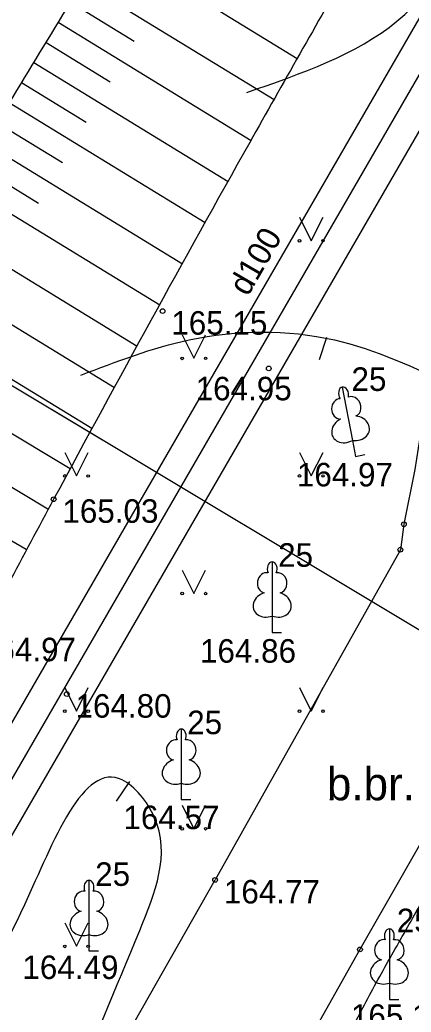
# Model space of a CAD drawing. Extents: x 635052 to 635250, y 303525 to 303666.
# Drawn here: x 635127.65 to 635135.99, y 303572.44 to 303593.53 of the extents above; entities that cross this region are included whole.
import ezdxf

# ---------------------------------------------------------------- set-up
doc = ezdxf.new("R2010")
doc.units = 0
for name, color, linetype in [('CELI_CMAL_####_####_#', 7, 'Continuous'), ('CELI_CSEG_####_TKST_#', 7, 'Continuous'), ('RELJ_AATZ_####_TKST_#', 7, 'Continuous'), ('RELJ_ELEM_####_####_#', 7, 'Continuous'), ('RELJ_HORZ_PAMT_####_#', 7, 'Continuous'), ('RELJ_HORZ_RESN_####_#', 7, 'Continuous'), ('RELJ_NOGA_####_####_#', 7, 'Continuous'), ('RELJ_NOGL_####_####_#', 7, 'Continuous'), ('SAKT_VADP_KABE_####_#', 7, 'Continuous'), ('SILT_VADP_UDEN_####_#', 7, 'Continuous'), ('SILT_VADP_UDEN_TKAM_#', 7, 'Continuous'), ('SILT_VADP_UDEN_TKST_#', 7, 'Continuous'), ('TERT_DIAM_####_TKST_#', 7, 'Continuous'), ('TERT_ELEM_####_####_#', 7, 'Continuous')]:
    doc.layers.add(name, color=color, linetype=linetype)

msp = doc.modelspace()

# ---------------------------------------------------------------- linework, layer by layer
at = {"layer": 'CELI_CMAL_####_####_#'}
msp.add_line((635123.515, 303560.672), (635131.813, 303575.247), dxfattribs=at)
for points in [[(635153.308, 303612.661), (635145.03, 303598.205), (635141.386, 303591.954), (635140.757, 303591.443), (635139.685, 303590.636), (635139.12, 303589.644), (635137.254, 303586.364), (635136.892, 303585.745), (635136.167, 303584.653), (635136.06, 303583.971), (635135.831, 303582.807), (635135.755, 303582.268), (635131.813, 303575.247)], [(635142.581, 303587.035), (635141.612, 303585.472), (635140.158, 303582.957), (635134.896, 303573.77), (635127.515, 303560.672)]]:
    msp.add_lwpolyline(points, dxfattribs=at)
at = {"layer": 'RELJ_ELEM_####_####_#'}
for centre in [(635130.694, 303587.339), (635132.954, 303586.12), (635128.375, 303583.339), (635135.831, 303582.807), (635135.755, 303582.268), (635128.655, 303579.197), (635131.813, 303575.247), (635134.896, 303573.77)]:
    msp.add_circle(centre, 0.05, dxfattribs=at)
at = {"layer": 'RELJ_HORZ_PAMT_####_#'}
for p, q in [((635134.035, 303586.309), (635134.192, 303586.784)), ((635129.711, 303576.925), (635129.995, 303577.337))]:
    msp.add_line(p, q, dxfattribs=at)
for points in [[(635132.485, 303591.987), (635135.682, 303593.501), (635139.42, 303599.956), (635142.502, 303602.669), (635146.669, 303604.64), (635149.38, 303607.325), (635151.387, 303609.306)], [(635128.957, 303585.977), (635131.26, 303586.727), (635134.351, 303586.727), (635136.892, 303585.745)], [(635145.251, 303581.812), (635143.891, 303580.236), (635143.194, 303579.425), (635142.853, 303579.012), (635142.686, 303578.801), (635142.521, 303578.587), (635142.137, 303577.709), (635142.047, 303576.714), (635142.039, 303575.681), (635142, 303575.174), (635141.901, 303574.687), (635141.795, 303574.302), (635141.693, 303573.913), (635141.466, 303573.144), (635141.158, 303572.408), (635140.954, 303572.062), (635140.837, 303571.897), (635140.707, 303571.737), (635139.652, 303570.699), (635138.514, 303569.807), (635137.352, 303568.959), (635136.781, 303568.52), (635136.226, 303568.053), (635136.006, 303567.865), (635135.339, 303567.323), (635134.929, 303566.92), (635134.748, 303566.689), (635134.665, 303566.563), (635134.626, 303566.497), (635134.588, 303566.43), (635134.465, 303565.976), (635134.499, 303565.507), (635134.578, 303565.034), (635134.598, 303564.8), (635134.588, 303564.568), (635134.417, 303563.596), (635134.207, 303562.626), (635134.027, 303561.652), (635133.943, 303560.672)], [(635130.757, 303560.672), (635131.448, 303563.189), (635132.152, 303565.794), (635132.516, 303567.093), (635132.706, 303567.741), (635132.803, 303568.064), (635132.903, 303568.387), (635133.837, 303570.497), (635134.402, 303571.512), (635134.685, 303572.018), (635134.958, 303572.528), (635135.243, 303573.06), (635135.536, 303573.587), (635136.132, 303574.637), (635136.707, 303575.697), (635137.22, 303576.786), (635138.902, 303580.763)], [(635127.245, 303567.224), (635130.206, 303574.174), (635130.522, 303576.576), (635129.835, 303577.373), (635127.751, 303574.717), (635125.954, 303570.274), (635125.954, 303567.234), (635124.986, 303565.014), (635122.9, 303562.493), (635120.132, 303561.493), (635117.71, 303561.493), (635115.288, 303561.493)]]:
    msp.add_spline(points, degree=3, dxfattribs=at)
at = {"layer": 'RELJ_HORZ_RESN_####_#'}
msp.add_spline([(635130.07, 303602.341), (635129.658, 303601.786), (635129.261, 303601.219), (635129.045, 303600.841), (635127.134, 303596.771), (635124.368, 303590.788), (635123.823, 303589.431), (635123.738, 303589.103), (635123.523, 303587.427)], degree=3, dxfattribs=at)
at = {"layer": 'RELJ_NOGA_####_####_#'}
for p, q in [((635129.517, 303595.185), (635133.558, 303592.712)), ((635128.995, 303594.332), (635133.067, 303591.84)), ((635128.734, 303593.906), (635130.091, 303593.075)), ((635128.473, 303593.48), (635132.577, 303590.967)), ((635128.212, 303593.053), (635129.58, 303592.216)), ((635127.951, 303592.627), (635132.09, 303590.094)), ((635127.69, 303592.2), (635129.07, 303591.356)), ((635127.429, 303591.774), (635131.603, 303589.22)), ((635127.168, 303591.347), (635128.56, 303590.496)), ((635126.907, 303590.921), (635131.118, 303588.345)), ((635126.646, 303590.494), (635128.05, 303589.635)), ((635126.385, 303590.067), (635130.634, 303587.47)), ((635125.864, 303589.214), (635130.151, 303586.594)), ((635125.342, 303588.361), (635129.669, 303585.718)), ((635124.821, 303587.507), (635129.191, 303584.848)), ((635124.304, 303586.652), (635128.723, 303583.994)), ((635123.79, 303585.794), (635128.253, 303583.138)), ((635123.281, 303584.933), (635127.787, 303582.276))]:
    msp.add_line(p, q, dxfattribs=at)
msp.add_spline([(635140.748, 303614.62), (635139.836, 303612.55), (635139.379, 303611.515), (635139.15, 303610.998), (635138.92, 303610.481), (635137.015, 303606.796), (635134.804, 303603.272), (635132.474, 303599.811), (635131.322, 303598.074), (635130.209, 303596.316), (635127.586, 303592.03), (635124.965, 303587.743), (635122.449, 303583.513), (635119.989, 303579.248), (635117.525, 303574.987), (635116.272, 303572.869), (635114.994, 303570.766), (635113.411, 303568.291), (635111.777, 303565.85), (635110.133, 303563.414), (635108.522, 303560.957), (635108.341, 303560.672)], degree=3, dxfattribs=at)
at = {"layer": 'RELJ_NOGL_####_####_#'}
msp.add_spline([(635145.065, 303612.084), (635141.515, 303605.622), (635140.411, 303603.79), (635139.213, 303602.015), (635138.003, 303600.246), (635136.859, 303598.437), (635134.685, 303594.691), (635132.548, 303590.925), (635128.375, 303583.339), (635126.443, 303579.717), (635124.56, 303576.068), (635122.683, 303572.417), (635120.766, 303568.79), (635119.987, 303567.461), (635119.133, 303566.178), (635117.302, 303563.684), (635115.474, 303561.188), (635115.117, 303560.672)], degree=3, dxfattribs=at)
at = {"layer": 'SAKT_VADP_KABE_####_#'}
for p, q in [((635129.412, 303584.598), (635123.984, 303587.852)), ((635148.838, 303572.954), (635128.326, 303585.249))]:
    msp.add_line(p, q, dxfattribs=at)
at = {"layer": 'SILT_VADP_UDEN_####_#'}
msp.add_line((635120.968, 303566.135), (635148.799, 303614.193), dxfattribs=at)
at = {"layer": 'SILT_VADP_UDEN_TKAM_#'}
for p, q in [((635120.924, 303567.257), (635148.279, 303614.494)), ((635121.951, 303566.635), (635149.442, 303614.107))]:
    msp.add_line(p, q, dxfattribs=at)
at = {"layer": 'TERT_ELEM_####_####_#'}
for p, q in [((635133.61, 303589.336), (635133.86, 303588.836)), ((635133.86, 303588.836), (635134.11, 303589.336)), ((635131.11, 303586.836), (635131.36, 303586.336)), ((635131.36, 303586.336), (635131.61, 303586.836)), ((635134.736, 303584.591), (635134.802, 303584.25)), ((635128.61, 303584.336), (635128.86, 303583.836)), ((635128.86, 303583.836), (635129.11, 303584.336)), ((635133.61, 303584.336), (635133.86, 303583.836)), ((635133.86, 303583.836), (635134.11, 303584.336)), ((635134.802, 303584.25), (635134.998, 303584.288)), ((635131.11, 303581.836), (635131.36, 303581.336)), ((635131.36, 303581.336), (635131.61, 303581.836)), ((635133.027, 303580.856), (635133.027, 303580.509)), ((635133.027, 303580.509), (635133.227, 303580.509)), ((635128.61, 303579.336), (635128.86, 303578.836)), ((635128.86, 303578.836), (635129.11, 303579.336)), ((635133.61, 303579.336), (635133.86, 303578.836)), ((635133.86, 303578.836), (635134.11, 303579.336)), ((635131.092, 303577.303), (635131.092, 303576.956)), ((635131.092, 303576.956), (635131.292, 303576.956)), ((635131.11, 303576.836), (635131.36, 303576.336)), ((635131.36, 303576.336), (635131.61, 303576.836)), ((635128.61, 303574.336), (635128.86, 303573.836)), ((635128.86, 303573.836), (635129.11, 303574.336)), ((635129.127, 303574.087), (635129.127, 303573.74)), ((635129.127, 303573.74), (635129.327, 303573.74)), ((635135.521, 303573.056), (635135.521, 303572.709)), ((635135.521, 303572.709), (635135.721, 303572.709))]:
    msp.add_line(p, q, dxfattribs=at)
for points in [[(635134.518, 303585.723), (635134.736, 303584.591)], [(635134.65, 303585.512), (635134.649, 303585.513)], [(635133.027, 303582.009), (635133.027, 303580.856)], [(635133.116, 303581.777), (635133.115, 303581.778)], [(635131.092, 303578.456), (635131.092, 303577.303)], [(635131.181, 303578.224), (635131.18, 303578.225)], [(635129.127, 303575.24), (635129.127, 303574.087)], [(635129.217, 303575.007), (635129.216, 303575.008)], [(635135.521, 303574.209), (635135.521, 303573.056)], [(635135.611, 303573.977), (635135.61, 303573.977)]]:
    msp.add_lwpolyline(points, dxfattribs=at)
for centre, radius in [((635133.61, 303588.835), 0.028), ((635134.11, 303588.835), 0.0263), ((635131.11, 303586.335), 0.028), ((635131.61, 303586.335), 0.0263), ((635128.61, 303583.835), 0.028), ((635129.11, 303583.835), 0.0263), ((635133.61, 303583.835), 0.028), ((635134.11, 303583.835), 0.0263), ((635131.11, 303581.335), 0.028), ((635131.61, 303581.335), 0.0263), ((635128.61, 303578.835), 0.028), ((635129.11, 303578.835), 0.0263), ((635133.61, 303578.835), 0.028), ((635134.11, 303578.835), 0.0263), ((635131.11, 303576.335), 0.028), ((635131.61, 303576.335), 0.0263), ((635128.61, 303573.835), 0.028), ((635129.11, 303573.835), 0.0263)]:
    msp.add_circle(centre, radius, dxfattribs=at)
for centre, major_axis, ratio, start_param, end_param in [((635134.547, 303585.576), (0.028, -0.147), 0.707107, 3.14537, 5.287485), ((635134.546, 303585.576), (0.028, -0.147), 0.707107, 0.995701, 3.137816), ((635134.477, 303585.262), (0.002, -0.216), 0.861323, 3.141593, 6.283185), ((635134.728, 303585.311), (0.078, -0.201), 0.861323, 0, 3.141593), ((635134.602, 303584.816), (0.283, 0.151), 0.814445, 1.570796, 4.752015), ((635134.778, 303584.849), (-0.319, 0.035), 0.814445, 1.531171, 4.712389), ((635133.027, 303581.859), (0, -0.15), 0.707107, 3.14537, 5.287485), ((635133.026, 303581.859), (0, -0.15), 0.707107, 0.995701, 3.137816), ((635132.898, 303581.564), (-0.039, -0.212), 0.861323, 3.141593, 6.283185), ((635133.155, 303581.564), (0.039, -0.212), 0.861323, 0, 3.141593), ((635132.937, 303581.102), (0.307, 0.095), 0.814445, 1.570796, 4.752015), ((635133.116, 303581.102), (-0.307, 0.095), 0.814445, 1.531171, 4.712389), ((635131.092, 303578.306), (0, -0.15), 0.707107, 3.14537, 5.287485), ((635131.091, 303578.306), (0, -0.15), 0.707107, 0.995701, 3.137816), ((635130.963, 303578.012), (-0.039, -0.212), 0.861323, 3.141593, 6.283185), ((635131.22, 303578.012), (0.039, -0.212), 0.861323, 0, 3.141593), ((635131.002, 303577.549), (0.307, 0.095), 0.814445, 1.570796, 4.752015), ((635131.181, 303577.549), (-0.307, 0.095), 0.814445, 1.531171, 4.712389), ((635129.128, 303575.09), (0, -0.15), 0.707107, 3.14537, 5.287485), ((635129.127, 303575.09), (0, -0.15), 0.707107, 0.995701, 3.137816), ((635128.999, 303574.795), (-0.039, -0.212), 0.861323, 3.141593, 6.283185), ((635129.255, 303574.795), (0.039, -0.212), 0.861323, 0, 3.141593), ((635129.038, 303574.333), (0.307, 0.095), 0.814445, 1.570796, 4.752015), ((635129.217, 303574.333), (-0.307, 0.095), 0.814445, 1.531171, 4.712389), ((635135.522, 303574.059), (0, -0.15), 0.707107, 3.14537, 5.287485), ((635135.521, 303574.059), (0, -0.15), 0.707107, 0.995701, 3.137816), ((635135.393, 303573.764), (-0.039, -0.212), 0.861323, 3.141593, 6.283185), ((635135.65, 303573.764), (0.039, -0.212), 0.861323, 0, 3.141593), ((635135.432, 303573.302), (0.307, 0.095), 0.814445, 1.570796, 4.752015), ((635135.611, 303573.302), (-0.307, 0.095), 0.814445, 1.531171, 4.712389)]:
    msp.add_ellipse(centre, major_axis=major_axis, ratio=ratio, start_param=start_param, end_param=end_param, dxfattribs=at)

# ---------------------------------------------------------------- texts
at = {"layer": 'CELI_CSEG_####_TKST_#'}
msp.add_text('b.br.', height=0.7, dxfattribs=at).set_placement((635134.192, 303576.941))
at = {"layer": 'RELJ_AATZ_####_TKST_#'}
for s, p in [(' 165.15', (635130.694, 303586.839)), (' 164.95', (635131.212, 303585.443)), (' 164.97', (635133.367, 303583.613)), (' 165.03', (635128.375, 303582.839)), (' 164.97', (635126.62, 303579.896)), (' 164.86', (635131.304, 303579.866)), (' 164.80', (635128.655, 303578.697)), (' 164.57', (635129.675, 303576.327)), (' 164.77', (635131.813, 303574.747)), (' 164.49', (635127.523, 303573.141)), (' 165.15', (635134.518, 303572.104))]:
    msp.add_text(s, height=0.5, dxfattribs=at).set_placement(p)
at = {"layer": 'SILT_VADP_UDEN_TKST_#'}
msp.add_text('d100', height=0.5, rotation=59.9247, dxfattribs=at).set_placement((635132.508, 303587.635))
at = {"layer": 'TERT_DIAM_####_TKST_#'}
for p in [(635134.715, 303585.643), (635133.153, 303581.905), (635131.218, 303578.346), (635129.259, 303575.121), (635135.679, 303574.137)]:
    msp.add_text('25', height=0.5, dxfattribs=at).set_placement(p)

doc.saveas('drawing.dxf')
